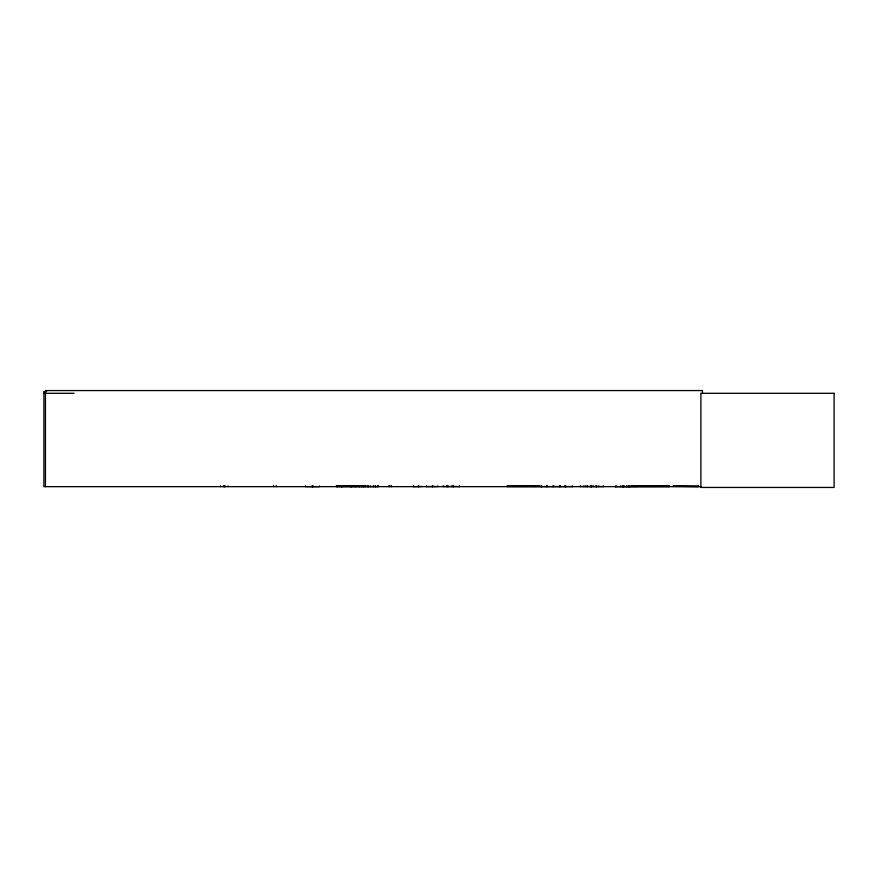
<?xml version="1.0" encoding="UTF-8"?>
<svg xmlns="http://www.w3.org/2000/svg" width="878" height="878" viewBox="0 0 878 878"><rect width="100%" height="100%" fill="white"/><g stroke="black" fill="none" stroke-linecap="round" stroke-linejoin="round"><path stroke-width="1.32" d="M356.303 486.621L356.303 485.874M370.417 486.621L370.428 485.874M426.346 486.533L437.87 486.555L437.924 485.874M580.237 486.456L603.691 486.555M593.319 486.533L593.363 485.874M615.127 486.653L669.135 486.621M413.209 486.653L422.274 486.456M534.472 486.533L534.537 485.874M616.652 486.533L616.718 485.874M628.703 486.533L628.769 485.874M374.73 486.653L377.244 486.555M361.626 486.555L361.703 485.94L361.791 486.653M337.108 486.555L337.207 485.94M375.312 486.555L375.411 485.94M46.644 391.544L43.9 391.544L43.9 486.653L701.061 486.653M43.9 393.311L74.015 393.311M336.241 486.039L365.863 486.039M507.056 486.039L539.674 486.039M669.135 486.028L630.865 486.028L630.898 486.653M698.438 486.236L672.91 486.236L698.438 486.61L698.416 485.907M336.208 486.291L365.896 486.291M507.023 486.269L539.707 486.291M630.865 486.313L669.135 486.313M672.91 486.423L698.438 486.423M336.219 486.599L374.16 486.555M389.591 485.94L392.137 486.555M443.138 486.653L443.138 485.874L443.171 486.456L459.644 486.533M507.034 486.599L572.665 486.555M350.541 486.555L350.454 485.94M373.732 486.555L373.644 485.94M603.373 486.533L603.307 485.874M591.629 486.555L591.75 485.677M591.366 486.555L591.311 485.94M572.357 486.533L572.291 485.874M560.307 486.533L560.241 485.874M620.757 486.533L620.713 485.874M598.697 486.533L598.653 485.874M448.131 486.555L448.098 485.94L448.065 486.653M702.433 393.311L702.433 390.556L45.447 390.556L45.447 486.653M669.102 486.028L669.102 486.653M636.133 485.874L636.133 486.653M633.806 485.874L633.806 486.653M629.493 485.677L629.493 486.653M629.076 485.677L629.076 486.653M628.516 485.874L628.516 486.653M626.892 485.677L626.892 486.653M626.442 485.677L626.442 486.653M624.082 485.874L624.082 486.653M623.775 485.677L623.775 486.653M623.358 485.677L623.358 486.653M622.787 485.677L622.787 486.653M622.326 485.677L622.326 486.653M615.423 485.874L615.423 486.653M596.678 485.677L596.678 486.653M596.261 485.677L596.261 486.653M595.953 485.874L595.953 486.653M591.289 485.677L591.256 486.653M590.96 485.677L590.96 486.653M590.532 485.677L590.532 486.653M587.634 485.677L587.634 486.653M587.184 485.677L587.184 486.653M585.56 485.874L585.56 486.653M583.903 485.874L583.903 486.653M580.27 485.874L580.27 486.653M565.662 485.677L565.662 486.653M565.234 485.677L565.234 486.653M564.938 485.874L564.938 486.653M559.934 485.677L559.934 486.653M559.516 485.677L559.516 486.653M553.831 485.874L553.831 486.653M552.888 485.874L552.888 486.653M547.137 485.677L547.137 486.653M546.72 485.677L546.764 486.653M541.649 485.677L541.594 486.653M541.221 485.677L541.221 486.653M459.611 485.874L459.611 486.653M453.586 485.677L453.586 486.653M453.18 485.677L453.18 486.653M451.94 485.874L451.94 486.653M447.078 485.677L447.078 486.653M446.77 485.677L446.77 486.653M432.81 485.677L432.81 486.653M432.415 485.677L432.415 486.653M426.39 485.874L426.39 486.653M418.674 485.677L418.674 486.653M418.367 485.677L418.367 486.653M391.434 485.874L391.434 486.653M389.503 485.874L389.503 486.653M388.877 485.677L388.943 486.653M378.067 485.677L378.067 486.653M378.001 485.677L378.001 486.653M377.441 485.874L377.441 486.653M375.51 485.874L375.51 486.653M373.567 485.874L373.567 486.653M368.497 485.677L368.497 486.653M368.233 485.677L368.233 486.653M367.575 485.479L367.575 486.653M365.775 485.874L365.775 486.653M364.831 485.479L364.831 486.653M363.624 485.677L363.602 486.653M363.13 485.677L363.108 486.653M359.332 485.677L359.332 486.653M359.069 485.677L359.069 486.653M355.711 485.874L355.711 486.653M353.999 485.874L353.999 486.653M351.683 485.677L351.683 486.653M351.496 485.677L351.496 486.653M350.355 485.874L350.355 486.653M342.65 485.874L342.65 486.653M341.52 485.677L341.52 486.653M341.333 485.677L341.333 486.653M337.295 485.874L337.295 486.653M319.537 485.874L319.548 486.653L305.412 486.621L305.423 485.874M312.733 485.677L312.733 486.653M312.711 485.677L312.711 486.653M312.239 485.677L312.228 486.653M276.186 485.479L276.186 486.653M273.442 485.479L273.442 486.653M228.05 485.874L228.05 486.653M225.119 485.874L225.119 486.653M224.373 485.874L224.373 486.653M224.329 485.874L224.329 486.653M223.583 485.874L223.583 486.653M220.597 485.874L220.597 486.653M413.472 486.456L413.505 485.874L413.472 486.456M834.1 393.311L700.885 393.311L700.885 487.444L834.1 487.444L834.1 393.311"/></g></svg>
